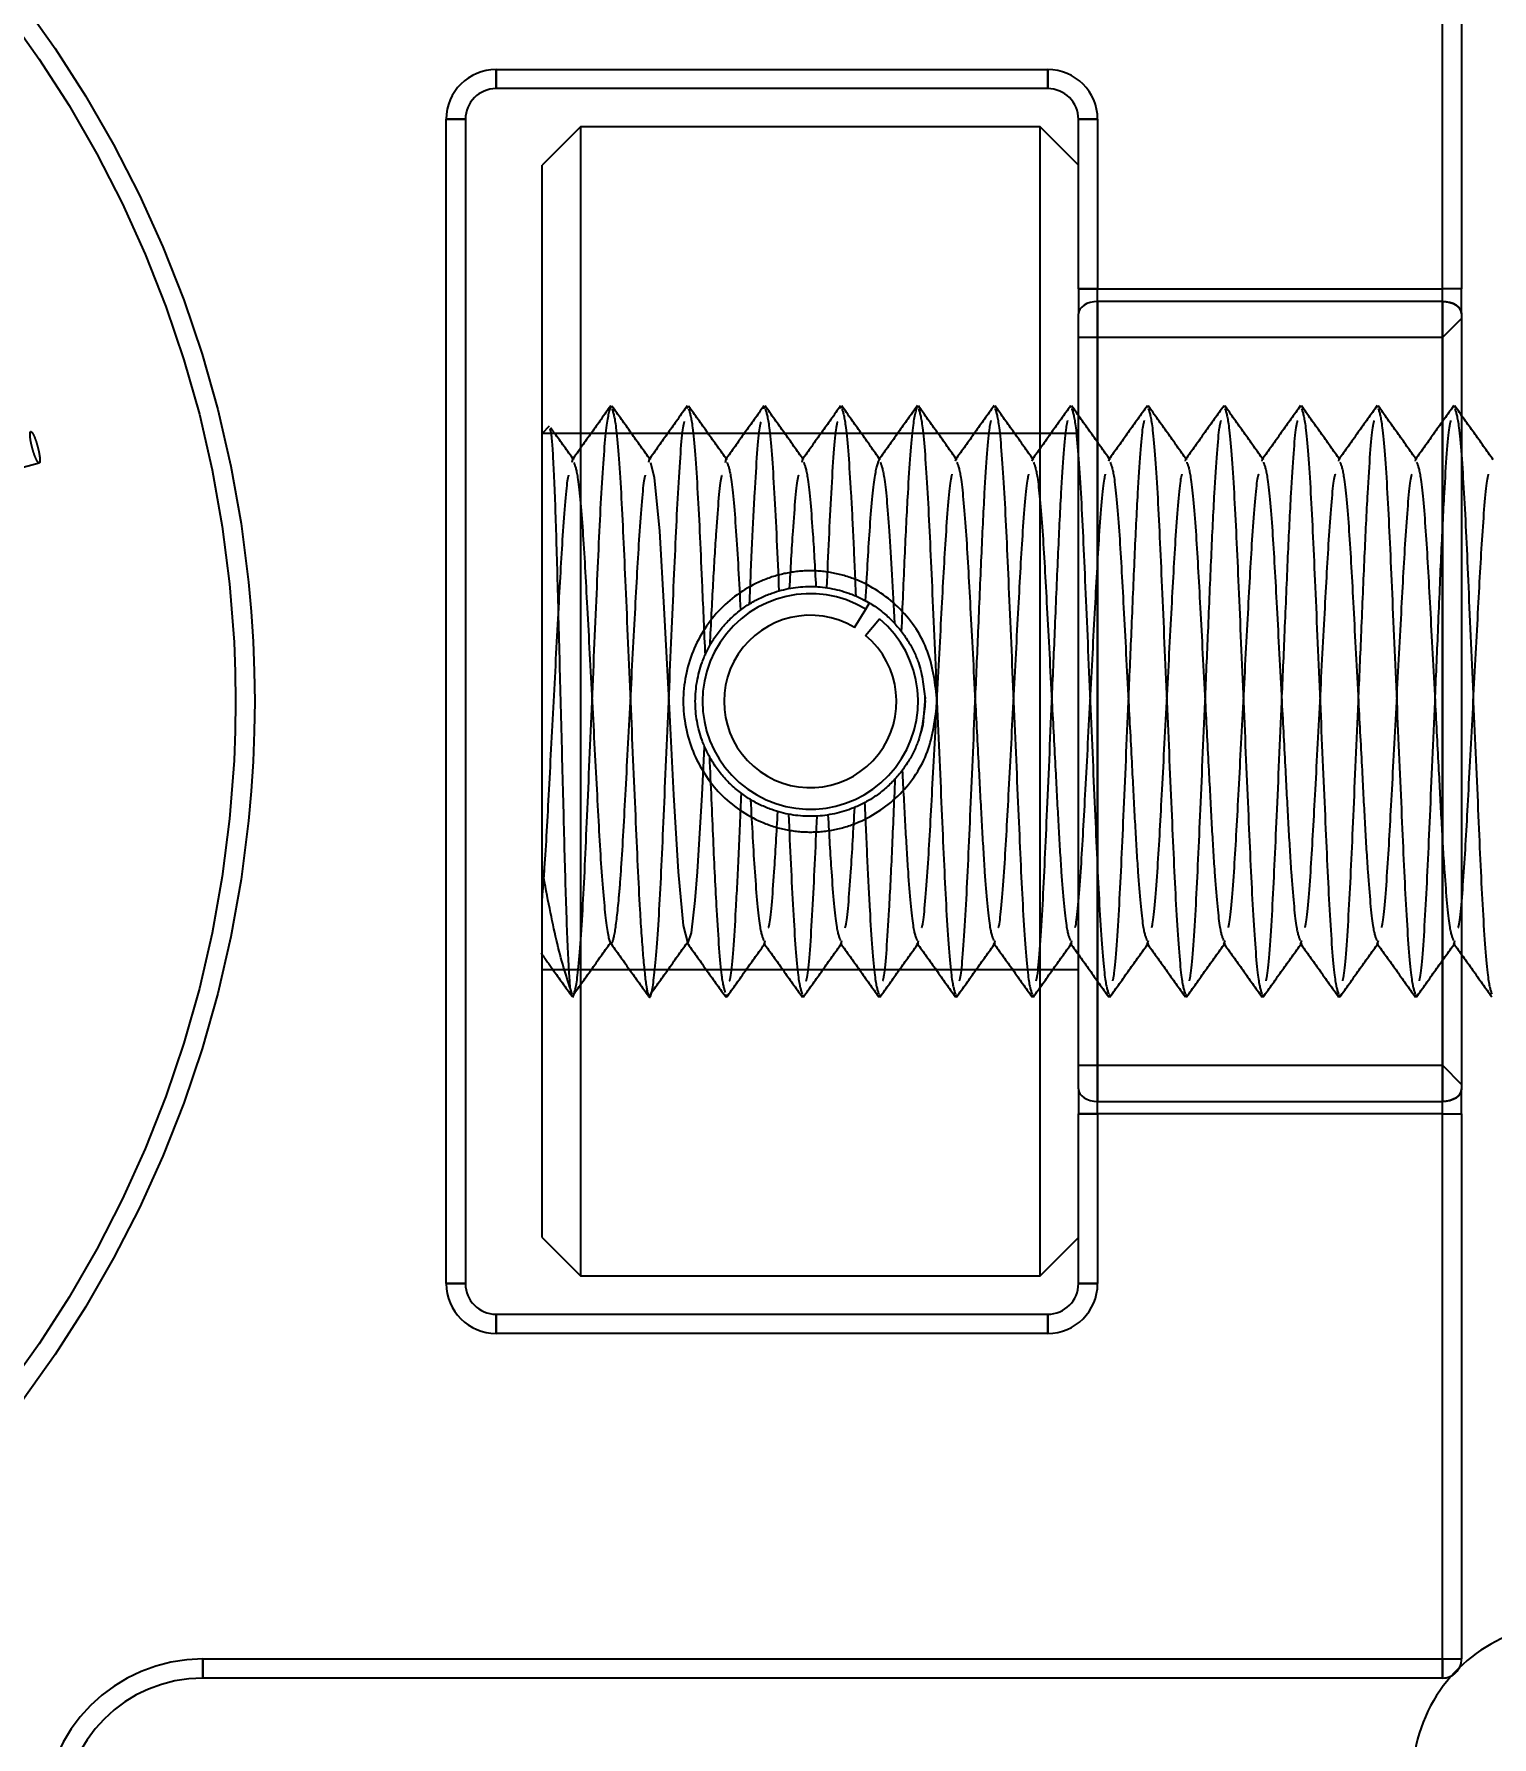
# Model space of a CAD drawing. Header units: metres. Extents: x 0 to 21025, y 0 to 14850.
# Drawn here: x 2108.31 to 2146.36, y 6305.83 to 6350.29 of the extents above; entities that cross this region are included whole.
import ezdxf

# ---------------------------------------------------------------- set-up
doc = ezdxf.new("R2010")
doc.units = ezdxf.units.M
doc.header["$LTSCALE"] = 25
doc.linetypes.add('HIDDEN2', pattern=[4.7625, 3.175, -1.5875])
for name, color, linetype in [('18_COTAS', 7, 'Continuous'), ('SL4', 4, 'Continuous'), ('ST1', 7, 'HIDDEN2')]:
    doc.layers.add(name, color=color, linetype=linetype)
doc.styles.add('ROMANS', font='ROMANS.SHX')
doc.dimstyles.new('25___1-25', dxfattribs={"dimscale": 25, "dimtxt": 2.5, "dimasz": 2, "dimexe": 1.5, "dimexo": 1, "dimgap": 0.5, "dimtad": 1, "dimzin": 12, "dimtxsty": 'ROMANS', "dimcen": 0, "dimclrd": 256, "dimclre": 256, "dimclrt": 3, "dimazin": 3, "dimtfac": 1, "dimtmove": 0, "dimatfit": 0, "dimfxl": 1, "dimlwd": -1, "dimlwe": -1, "dimarcsym": 0})

# ---------------------------------------------------------------- blocks, each defined once
blk = doc.blocks.new('*D13')
at = {"layer": '18_COTAS', "transparency": 16777216}
for p, q in [((2083.564, 6357.865), (2083.564, 7037.945)), ((6382.514, 6357.865), (6382.514, 7037.945)), ((2133.564, 7000.445), (6332.514, 7000.445))]:
    blk.add_line(p, q, dxfattribs=at)
for points in [[(2133.564, 7008.778), (2133.564, 6992.112), (2083.564, 7000.445)], [(6332.514, 7008.778), (6332.514, 6992.112), (6382.514, 7000.445)]]:
    blk.add_solid(points, dxfattribs=at)
at = {"layer": 'Defpoints', "color": 0, "transparency": 16777216}
for p in [(6382.514, 7000.445), (2083.564, 6332.865), (6382.514, 6332.865)]:
    blk.add_point(p, dxfattribs=at)
at = {"layer": '18_COTAS', "color": 3, "transparency": 16777216, "insert": (4233.039, 7050.147), "char_height": 62.5, "attachment_point": 5, "style": 'ROMANS'}
blk.add_mtext('4298,95', dxfattribs=at)

msp = doc.modelspace()

# ---------------------------------------------------------------- linework, layer by layer
at = {"layer": 'SL4'}
msp.add_arc((2148.288, 6304.764), 4, 86.6009, 226.4608, dxfattribs=at)
at = {"layer": 'ST1'}
for p, q in [((2145.064, 6343.636), (2145.064, 6357.865)), ((2145.564, 6357.865), (2145.564, 6343.636)), ((2120.364, 6349.365), (2120.364, 6348.865)), ((2120.364, 6349.365), (2134.764, 6349.365)), ((2120.364, 6348.865), (2120.364, 6349.365)), ((2134.764, 6349.365), (2134.764, 6348.865)), ((2134.764, 6348.865), (2134.764, 6349.365)), ((2134.764, 6348.865), (2120.364, 6348.865)), ((2119.064, 6348.065), (2119.564, 6348.065)), ((2119.064, 6317.665), (2119.064, 6348.065)), ((2119.564, 6348.065), (2119.064, 6348.065)), ((2119.564, 6348.065), (2119.564, 6317.665)), ((2136.064, 6348.065), (2135.564, 6348.065)), ((2135.564, 6343.636), (2135.564, 6348.065)), ((2135.564, 6348.065), (2136.064, 6348.065)), ((2136.064, 6348.065), (2136.064, 6343.636)), ((2122.564, 6347.865), (2121.564, 6346.865)), ((2122.564, 6347.865), (2122.564, 6317.865)), ((2134.564, 6347.865), (2122.564, 6347.865)), ((2134.564, 6317.865), (2134.564, 6347.865)), ((2135.564, 6346.865), (2134.564, 6347.865)), ((2121.564, 6318.865), (2121.564, 6346.865)), ((2136.064, 6343.636), (2135.564, 6343.636)), ((2135.564, 6343.636), (2135.564, 6342.983)), ((2135.564, 6343.636), (2136.064, 6343.636)), ((2136.064, 6343.309), (2136.064, 6343.636)), ((2136.064, 6343.636), (2145.064, 6343.636)), ((2136.064, 6343.309), (2136.064, 6343.636)), ((2145.064, 6343.309), (2145.064, 6343.636)), ((2145.564, 6343.636), (2145.064, 6343.636)), ((2145.564, 6343.636), (2145.064, 6343.636)), ((2145.064, 6343.309), (2145.064, 6343.636)), ((2145.564, 6342.983), (2145.564, 6343.636)), ((2136.064, 6343.309), (2136.064, 6322.421)), ((2145.064, 6343.309), (2136.064, 6343.309)), ((2136.064, 6322.421), (2136.064, 6343.309)), ((2145.064, 6322.421), (2145.064, 6343.309)), ((2145.064, 6343.309), (2145.064, 6342.365)), ((2135.564, 6322.748), (2135.564, 6342.983)), ((2145.564, 6342.865), (2145.064, 6342.365)), ((2145.564, 6342.983), (2145.564, 6322.748)), ((2145.064, 6342.365), (2135.564, 6342.365)), ((2145.064, 6342.365), (2145.064, 6332.865)), ((2125.354, 6340.516), (2125.37, 6340.593)), ((2127.352, 6340.508), (2127.37, 6340.593)), ((2129.353, 6340.513), (2129.37, 6340.593)), ((2133.359, 6340.541), (2133.37, 6340.593)), ((2135.359, 6340.541), (2135.37, 6340.593)), ((2137.359, 6340.541), (2137.37, 6340.593)), ((2139.359, 6340.541), (2139.37, 6340.593)), ((2141.359, 6340.541), (2141.37, 6340.593)), ((2143.359, 6340.541), (2143.37, 6340.593)), ((2145.359, 6340.541), (2145.37, 6340.593)), ((2121.752, 6340.053), (2121.564, 6339.865)), ((2135.564, 6339.865), (2121.564, 6339.865)), ((2122.351, 6339.112), (2122.37, 6339.187)), ((2124.351, 6339.112), (2124.37, 6339.187)), ((2126.349, 6339.106), (2126.37, 6339.187)), ((2128.351, 6339.111), (2128.37, 6339.187)), ((2132.357, 6339.137), (2132.37, 6339.187)), ((2134.357, 6339.137), (2134.37, 6339.187)), ((2136.357, 6339.137), (2136.37, 6339.187)), ((2138.357, 6339.137), (2138.37, 6339.187)), ((2140.357, 6339.137), (2140.37, 6339.187)), ((2142.357, 6339.137), (2142.37, 6339.187)), ((2144.357, 6339.137), (2144.37, 6339.187)), ((2105.897, 6338.409), (2108.439, 6339.091)), ((2129.75, 6335.621), (2130.108, 6335.438)), ((2129.722, 6334.795), (2130.011, 6335.277)), ((2130.011, 6335.277), (2130.108, 6335.438)), ((2130.491, 6335.165), (2130.547, 6335.116)), ((2130.009, 6334.59), (2130.371, 6335.021)), ((2145.064, 6332.865), (2145.064, 6323.365)), ((2127.37, 6326.544), (2127.391, 6326.624)), ((2129.37, 6326.544), (2129.39, 6326.619)), ((2131.37, 6326.544), (2131.391, 6326.623)), ((2133.37, 6326.544), (2133.391, 6326.623)), ((2135.37, 6326.544), (2135.391, 6326.623)), ((2137.37, 6326.544), (2137.391, 6326.623)), ((2139.37, 6326.544), (2139.391, 6326.623)), ((2141.37, 6326.544), (2141.391, 6326.623)), ((2143.37, 6326.544), (2143.391, 6326.623)), ((2145.37, 6326.544), (2145.391, 6326.623)), ((2121.564, 6325.865), (2135.564, 6325.865)), ((2122.291, 6325.391), (2122.344, 6325.221)), ((2126.37, 6325.138), (2126.388, 6325.223)), ((2128.37, 6325.138), (2128.387, 6325.217)), ((2130.37, 6325.138), (2130.389, 6325.226)), ((2132.37, 6325.138), (2132.389, 6325.226)), ((2134.37, 6325.138), (2134.389, 6325.226)), ((2136.37, 6325.138), (2136.389, 6325.226)), ((2138.37, 6325.138), (2138.389, 6325.226)), ((2140.37, 6325.138), (2140.389, 6325.226)), ((2142.37, 6325.138), (2142.389, 6325.226)), ((2144.37, 6325.138), (2144.389, 6325.226)), ((2135.564, 6323.365), (2145.064, 6323.365)), ((2145.064, 6323.365), (2145.564, 6322.865)), ((2145.064, 6323.365), (2145.064, 6322.421)), ((2135.564, 6322.748), (2135.564, 6322.095)), ((2145.564, 6322.095), (2145.564, 6322.748)), ((2136.064, 6322.421), (2145.064, 6322.421)), ((2136.064, 6322.095), (2136.064, 6322.421)), ((2136.064, 6322.095), (2136.064, 6322.421)), ((2145.064, 6322.095), (2145.064, 6322.421)), ((2145.064, 6322.095), (2145.064, 6322.421)), ((2135.564, 6322.095), (2136.064, 6322.095)), ((2135.564, 6317.665), (2135.564, 6322.095)), ((2136.064, 6322.095), (2135.564, 6322.095)), ((2145.064, 6322.095), (2136.064, 6322.095)), ((2136.064, 6322.095), (2136.064, 6317.665)), ((2145.064, 6322.095), (2145.564, 6322.095)), ((2145.064, 6307.865), (2145.064, 6322.095)), ((2145.064, 6322.095), (2145.564, 6322.095)), ((2145.564, 6322.095), (2145.564, 6307.865)), ((2121.564, 6318.865), (2122.564, 6317.865)), ((2134.564, 6317.865), (2135.564, 6318.865)), ((2122.564, 6317.865), (2134.564, 6317.865)), ((2119.564, 6317.665), (2119.064, 6317.665)), ((2119.064, 6317.665), (2119.564, 6317.665)), ((2135.564, 6317.665), (2136.064, 6317.665)), ((2136.064, 6317.665), (2135.564, 6317.665)), ((2120.364, 6316.865), (2120.364, 6316.365)), ((2120.364, 6316.865), (2134.764, 6316.865)), ((2120.364, 6316.365), (2120.364, 6316.865)), ((2134.764, 6316.865), (2134.764, 6316.365)), ((2134.764, 6316.365), (2134.764, 6316.865)), ((2134.764, 6316.365), (2120.364, 6316.365)), ((2112.714, 6307.865), (2145.064, 6307.865)), ((2112.714, 6307.865), (2112.714, 6307.365)), ((2112.714, 6307.365), (2112.714, 6307.865)), ((2145.064, 6307.865), (2145.564, 6307.865)), ((2145.064, 6307.865), (2145.064, 6307.365)), ((2145.064, 6307.365), (2145.064, 6307.865)), ((2145.064, 6307.865), (2145.564, 6307.865)), ((2145.064, 6307.365), (2112.714, 6307.365))]:
    msp.add_line(p, q, dxfattribs=at)
at = {"layer": 'ST1', "flags": 128}
for points in [[(2136.064, 6343.309), (2135.967, 6343.303), (2135.873, 6343.284), (2135.786, 6343.254), (2135.711, 6343.214), (2135.648, 6343.164), (2135.602, 6343.108), (2135.574, 6343.047), (2135.564, 6342.983)], [(2136.064, 6343.309), (2135.967, 6343.303), (2135.873, 6343.284), (2135.786, 6343.254), (2135.711, 6343.214), (2135.648, 6343.164), (2135.602, 6343.108), (2135.574, 6343.047), (2135.564, 6342.983)], [(2145.064, 6343.309), (2145.162, 6343.303), (2145.255, 6343.284), (2145.342, 6343.254), (2145.418, 6343.214), (2145.48, 6343.164), (2145.526, 6343.108), (2145.555, 6343.047), (2145.564, 6342.983)], [(2145.564, 6342.983), (2145.555, 6343.047), (2145.526, 6343.108), (2145.48, 6343.164), (2145.418, 6343.214), (2145.342, 6343.254), (2145.255, 6343.284), (2145.162, 6343.303), (2145.064, 6343.309)], [(2124.392, 6339.101), (2124.492, 6338.712), (2124.625, 6337.315), (2124.741, 6335.307), (2124.87, 6332.865), (2124.999, 6330.423), (2125.116, 6328.416), (2125.248, 6327.018), (2125.37, 6326.544), (2125.462, 6326.822), (2125.564, 6327.668), (2125.625, 6328.416), (2125.741, 6330.423), (2125.808, 6331.681), (2125.808, 6331.681)], [(2131.562, 6332.981), (2131.5, 6332.246), (2131.458, 6332.075)], [(2135.564, 6322.748), (2135.574, 6322.684), (2135.602, 6322.623), (2135.648, 6322.566), (2135.711, 6322.517), (2135.786, 6322.476), (2135.873, 6322.446), (2135.967, 6322.428), (2136.064, 6322.421)], [(2135.564, 6322.748), (2135.574, 6322.684), (2135.602, 6322.623), (2135.648, 6322.566), (2135.711, 6322.517), (2135.786, 6322.476), (2135.873, 6322.446), (2135.967, 6322.428), (2136.064, 6322.421)], [(2145.564, 6322.748), (2145.555, 6322.684), (2145.526, 6322.623), (2145.48, 6322.566), (2145.418, 6322.517), (2145.342, 6322.476), (2145.255, 6322.446), (2145.162, 6322.428), (2145.064, 6322.421)], [(2145.064, 6322.421), (2145.162, 6322.428), (2145.255, 6322.446), (2145.342, 6322.476), (2145.418, 6322.517), (2145.48, 6322.566), (2145.526, 6322.623), (2145.555, 6322.684), (2145.564, 6322.748)]]:
    msp.add_lwpolyline(points, dxfattribs=at)
at = {"layer": 'ST1'}
for radius in [30.5, 30.5, 30]:
    msp.add_circle((2083.564, 6332.865), radius, dxfattribs=at)
for centre, radius, start, end in [((2120.364, 6348.065), 1.3, 90, 180), ((2120.364, 6348.065), 1.3, 90, 180), ((2134.764, 6348.065), 1.3, 0, 90), ((2134.764, 6348.065), 1.3, 0, 90), ((2120.364, 6348.065), 0.8, 90, 180), ((2134.764, 6348.065), 0.8, 0, 90), ((2128.564, 6332.865), 2.813, 59.0347, 50.0347), ((2128.564, 6332.865), 2.25, 59.0347, 50.0347), ((2120.364, 6317.665), 1.3, 180, 270), ((2120.364, 6317.665), 1.3, 180, 270), ((2120.364, 6317.665), 0.8, 180, 270), ((2134.764, 6317.665), 0.8, 270, 0), ((2134.764, 6317.665), 1.3, 270, 0), ((2134.764, 6317.665), 1.3, 270, 0), ((2112.714, 6303.715), 4.15, 90, 180), ((2112.714, 6303.715), 4.15, 90, 180), ((2145.064, 6307.865), 0.5, 270, 0), ((2112.714, 6303.715), 3.65, 90, 180)]:
    msp.add_arc(centre, radius, start, end, dxfattribs=at)
for points, knots in [([(2123.355, 6340.583), (2123.188, 6340.348), (2122.854, 6339.878), (2122.519, 6339.409), (2122.352, 6339.174)], [0, 0, 0, 0, 0.5000673, 1, 1, 1, 1]), ([(2122.37, 6325.138), (2122.41, 6325.253), (2122.491, 6325.485), (2122.627, 6327.271), (2122.74, 6329.829), (2122.87, 6332.865), (2123.001, 6335.902), (2123.113, 6338.46), (2123.25, 6340.246), (2123.33, 6340.478), (2123.37, 6340.593)], [0, 0, 0, 0, 0.124094, 0.251439, 0.373757, 0.5, 0.626243, 0.748561, 0.875906, 1, 1, 1, 1]), ([(2124.392, 6339.17), (2124.224, 6339.405), (2123.89, 6339.874), (2123.555, 6340.344), (2123.388, 6340.578)], [0, 0, 0, 0, 0.4999455, 1, 1, 1, 1]), ([(2123.39, 6340.501), (2123.423, 6340.399), (2123.498, 6340.173), (2123.627, 6338.454), (2123.74, 6335.904), (2123.87, 6332.864), (2124.001, 6329.833), (2124.101, 6327.544), (2124.204, 6326.093), (2124.292, 6325.312), (2124.383, 6325.008), (2124.491, 6325.539), (2124.627, 6327.256), (2124.74, 6329.833), (2124.87, 6332.861), (2125.001, 6335.913), (2125.113, 6338.42), (2125.218, 6339.924), (2125.271, 6340.13), (2125.282, 6340.173)], [0, 0, 0, 0, 0.055189, 0.122515, 0.187183, 0.253927, 0.32067, 0.385338, 0.430374, 0.475409, 0.518752, 0.584359, 0.651686, 0.716354, 0.783097, 0.84984, 0.914508, 0.981835, 1, 1, 1, 1]), ([(2125.355, 6340.583), (2125.188, 6340.348), (2124.854, 6339.878), (2124.519, 6339.409), (2124.352, 6339.174)], [0, 0, 0, 0, 0.500067, 1, 1, 1, 1]), ([(2126.392, 6339.17), (2126.224, 6339.405), (2125.89, 6339.874), (2125.555, 6340.344), (2125.388, 6340.578)], [0, 0, 0, 0, 0.499945, 1, 1, 1, 1]), ([(2125.39, 6340.501), (2125.423, 6340.399), (2125.498, 6340.173), (2125.627, 6338.453), (2125.725, 6336.243), (2125.792, 6334.677), (2125.818, 6334.073)], [0, 0, 0, 0, 0.242398, 0.538103, 0.822134, 1, 1, 1, 1]), ([(2127.354, 6340.581), (2127.187, 6340.346), (2126.852, 6339.876), (2126.517, 6339.407), (2126.35, 6339.172)], [0, 0, 0, 0, 0.500062, 1, 1, 1, 1]), ([(2128.39, 6339.173), (2128.222, 6339.408), (2127.888, 6339.877), (2127.553, 6340.347), (2127.386, 6340.581)], [0, 0, 0, 0, 0.499939, 1, 1, 1, 1]), ([(2127.387, 6340.511), (2127.422, 6340.406), (2127.497, 6340.177), (2127.628, 6338.457), (2127.706, 6336.652), (2127.746, 6335.752)], [0, 0, 0, 0, 0.295689, 0.648778, 1, 1, 1, 1]), ([(2129.355, 6340.582), (2129.188, 6340.347), (2128.853, 6339.878), (2128.519, 6339.408), (2128.351, 6339.174)], [0, 0, 0, 0, 0.500055, 1, 1, 1, 1]), ([(2130.389, 6339.174), (2130.222, 6339.408), (2129.887, 6339.878), (2129.553, 6340.347), (2129.386, 6340.582)], [0, 0, 0, 0, 0.4999437, 1, 1, 1, 1]), ([(2129.387, 6340.513), (2129.421, 6340.411), (2129.497, 6340.186), (2129.606, 6338.711), (2129.69, 6337.086), (2129.731, 6336.106), (2129.751, 6335.62)], [0, 0, 0, 0, 0.291458, 0.637889, 0.820537, 1, 1, 1, 1]), ([(2131.36, 6340.588), (2131.193, 6340.354), (2130.859, 6339.884), (2130.525, 6339.415), (2130.357, 6339.181)], [0, 0, 0, 0, 0.5000352, 1, 1, 1, 1]), ([(2130.949, 6334.686), (2130.977, 6335.355), (2131.034, 6336.689), (2131.127, 6338.624), (2131.25, 6340.248), (2131.33, 6340.479), (2131.37, 6340.593)], [0, 0, 0, 0, 0.204631, 0.408185, 0.707919, 1, 1, 1, 1]), ([(2132.39, 6339.173), (2132.222, 6339.408), (2131.888, 6339.877), (2131.553, 6340.347), (2131.386, 6340.581)], [0, 0, 0, 0, 0.499937, 1, 1, 1, 1]), ([(2131.387, 6340.511), (2131.422, 6340.408), (2131.497, 6340.181), (2131.627, 6338.455), (2131.74, 6335.903), (2131.87, 6332.865), (2132.001, 6329.827), (2132.113, 6327.276), (2132.243, 6325.551), (2132.318, 6325.325), (2132.352, 6325.222)], [0, 0, 0, 0, 0.110571, 0.242596, 0.369408, 0.50029, 0.631172, 0.757984, 0.890008, 1, 1, 1, 1]), ([(2133.36, 6340.588), (2133.193, 6340.354), (2132.859, 6339.884), (2132.525, 6339.415), (2132.357, 6339.181)], [0, 0, 0, 0, 0.500035, 1, 1, 1, 1]), ([(2134.39, 6339.173), (2134.222, 6339.408), (2133.888, 6339.877), (2133.553, 6340.347), (2133.386, 6340.581)], [0, 0, 0, 0, 0.499937, 1, 1, 1, 1]), ([(2133.387, 6340.511), (2133.422, 6340.408), (2133.497, 6340.181), (2133.627, 6338.455), (2133.74, 6335.903), (2133.87, 6332.865), (2134.001, 6329.827), (2134.113, 6327.276), (2134.243, 6325.551), (2134.318, 6325.325), (2134.352, 6325.222)], [0, 0, 0, 0, 0.110571, 0.242596, 0.369408, 0.50029, 0.631172, 0.757984, 0.890008, 1, 1, 1, 1]), ([(2135.36, 6340.588), (2135.193, 6340.354), (2134.859, 6339.884), (2134.525, 6339.415), (2134.357, 6339.181)], [0, 0, 0, 0, 0.500035, 1, 1, 1, 1]), ([(2136.39, 6339.173), (2136.222, 6339.408), (2135.888, 6339.877), (2135.553, 6340.347), (2135.386, 6340.581)], [0, 0, 0, 0, 0.499937, 1, 1, 1, 1]), ([(2135.387, 6340.511), (2135.422, 6340.408), (2135.497, 6340.181), (2135.627, 6338.455), (2135.74, 6335.903), (2135.87, 6332.865), (2136.001, 6329.827), (2136.113, 6327.276), (2136.243, 6325.551), (2136.318, 6325.325), (2136.352, 6325.222)], [0, 0, 0, 0, 0.110571, 0.242596, 0.369408, 0.50029, 0.631172, 0.757984, 0.890008, 1, 1, 1, 1]), ([(2137.36, 6340.588), (2137.193, 6340.354), (2136.859, 6339.884), (2136.525, 6339.415), (2136.357, 6339.181)], [0, 0, 0, 0, 0.500035, 1, 1, 1, 1]), ([(2138.39, 6339.173), (2138.222, 6339.408), (2137.888, 6339.877), (2137.553, 6340.347), (2137.386, 6340.581)], [0, 0, 0, 0, 0.499937, 1, 1, 1, 1]), ([(2137.387, 6340.511), (2137.422, 6340.408), (2137.497, 6340.181), (2137.627, 6338.455), (2137.74, 6335.903), (2137.87, 6332.865), (2138.001, 6329.827), (2138.113, 6327.276), (2138.243, 6325.551), (2138.318, 6325.325), (2138.352, 6325.222)], [0, 0, 0, 0, 0.110571, 0.242596, 0.369408, 0.50029, 0.631172, 0.757984, 0.890008, 1, 1, 1, 1]), ([(2139.36, 6340.588), (2139.193, 6340.354), (2138.859, 6339.884), (2138.525, 6339.415), (2138.357, 6339.181)], [0, 0, 0, 0, 0.500035, 1, 1, 1, 1]), ([(2140.39, 6339.173), (2140.222, 6339.408), (2139.888, 6339.877), (2139.553, 6340.347), (2139.386, 6340.581)], [0, 0, 0, 0, 0.499937, 1, 1, 1, 1]), ([(2139.387, 6340.511), (2139.422, 6340.408), (2139.497, 6340.181), (2139.627, 6338.455), (2139.74, 6335.903), (2139.87, 6332.865), (2140.001, 6329.827), (2140.113, 6327.276), (2140.243, 6325.551), (2140.318, 6325.325), (2140.352, 6325.222)], [0, 0, 0, 0, 0.110571, 0.242596, 0.369408, 0.50029, 0.631172, 0.757984, 0.890008, 1, 1, 1, 1]), ([(2141.36, 6340.588), (2141.193, 6340.354), (2140.859, 6339.884), (2140.525, 6339.415), (2140.357, 6339.181)], [0, 0, 0, 0, 0.5000352, 1, 1, 1, 1]), ([(2142.39, 6339.173), (2142.222, 6339.408), (2141.888, 6339.877), (2141.553, 6340.347), (2141.386, 6340.581)], [0, 0, 0, 0, 0.499937, 1, 1, 1, 1]), ([(2141.387, 6340.511), (2141.422, 6340.408), (2141.497, 6340.181), (2141.627, 6338.455), (2141.74, 6335.903), (2141.87, 6332.865), (2142.001, 6329.827), (2142.113, 6327.276), (2142.243, 6325.551), (2142.318, 6325.325), (2142.352, 6325.222)], [0, 0, 0, 0, 0.110571, 0.242596, 0.369408, 0.50029, 0.631172, 0.757984, 0.890008, 1, 1, 1, 1]), ([(2143.36, 6340.588), (2143.193, 6340.354), (2142.859, 6339.884), (2142.525, 6339.415), (2142.357, 6339.181)], [0, 0, 0, 0, 0.500035, 1, 1, 1, 1]), ([(2144.39, 6339.173), (2144.222, 6339.408), (2143.888, 6339.877), (2143.553, 6340.347), (2143.386, 6340.581)], [0, 0, 0, 0, 0.4999369, 1, 1, 1, 1]), ([(2143.387, 6340.511), (2143.422, 6340.408), (2143.497, 6340.181), (2143.627, 6338.455), (2143.74, 6335.903), (2143.87, 6332.865), (2144.001, 6329.827), (2144.113, 6327.276), (2144.243, 6325.551), (2144.318, 6325.325), (2144.352, 6325.222)], [0, 0, 0, 0, 0.110571, 0.242596, 0.369408, 0.50029, 0.631172, 0.757984, 0.890008, 1, 1, 1, 1]), ([(2145.36, 6340.588), (2145.193, 6340.354), (2144.859, 6339.884), (2144.525, 6339.415), (2144.357, 6339.181)], [0, 0, 0, 0, 0.500035, 1, 1, 1, 1]), ([(2146.39, 6339.173), (2146.222, 6339.408), (2145.888, 6339.877), (2145.553, 6340.347), (2145.386, 6340.581)], [0, 0, 0, 0, 0.499937, 1, 1, 1, 1]), ([(2145.387, 6340.511), (2145.422, 6340.408), (2145.497, 6340.181), (2145.627, 6338.455), (2145.74, 6335.903), (2145.87, 6332.865), (2146.001, 6329.827), (2146.113, 6327.276), (2146.243, 6325.551), (2146.318, 6325.325), (2146.352, 6325.222)], [0, 0, 0, 0, 0.1105714, 0.242596, 0.3694081, 0.5002899, 0.6311716, 0.7579837, 0.8900083, 1, 1, 1, 1]), ([(2121.765, 6339.987), (2121.781, 6339.938), (2121.817, 6339.825), (2121.879, 6338.71), (2121.941, 6336.924), (2121.998, 6334.634), (2122.065, 6332.114), (2122.128, 6329.628), (2122.185, 6327.483), (2122.243, 6326.049), (2122.278, 6325.576), (2122.291, 6325.391)], [0, 0, 0, 0, 0.090478, 0.207223, 0.323986, 0.440682, 0.560107, 0.67999, 0.799823, 0.921933, 1, 1, 1, 1]), ([(2122.392, 6339.17), (2122.224, 6339.405), (2122.025, 6339.684), (2121.826, 6339.963), (2121.794, 6340.008)], [0, 0, 0, 0, 0.840196, 1, 1, 1, 1]), ([(2126.98, 6335.413), (2127.002, 6335.94), (2127.047, 6337.002), (2127.132, 6338.67), (2127.218, 6339.92), (2127.27, 6340.124), (2127.28, 6340.166)], [0, 0, 0, 0, 0.2337363, 0.4705057, 0.8918339, 1, 1, 1, 1]), ([(2128.998, 6335.834), (2129.036, 6336.693), (2129.114, 6338.442), (2129.218, 6339.92), (2129.27, 6340.127), (2129.281, 6340.17)], [0, 0, 0, 0, 0.43311, 0.881305, 1, 1, 1, 1]), ([(2132.461, 6325.569), (2132.471, 6325.61), (2132.523, 6325.815), (2132.627, 6327.313), (2132.74, 6329.815), (2132.853, 6332.466), (2132.954, 6334.788), (2133.033, 6336.69), (2133.126, 6338.601), (2133.22, 6339.943), (2133.274, 6340.149), (2133.287, 6340.198)], [0, 0, 0, 0, 0.0386582, 0.1931578, 0.3415577, 0.4947199, 0.5869387, 0.6924168, 0.7973402, 0.9518398, 1, 1, 1, 1]), ([(2134.461, 6325.569), (2134.471, 6325.61), (2134.523, 6325.815), (2134.627, 6327.313), (2134.74, 6329.815), (2134.853, 6332.466), (2134.954, 6334.788), (2135.033, 6336.69), (2135.126, 6338.601), (2135.22, 6339.943), (2135.274, 6340.149), (2135.287, 6340.198)], [0, 0, 0, 0, 0.038658, 0.193158, 0.341558, 0.49472, 0.586939, 0.692417, 0.79734, 0.95184, 1, 1, 1, 1]), ([(2136.461, 6325.569), (2136.471, 6325.61), (2136.523, 6325.815), (2136.627, 6327.313), (2136.74, 6329.815), (2136.853, 6332.466), (2136.954, 6334.788), (2137.033, 6336.69), (2137.126, 6338.601), (2137.22, 6339.943), (2137.274, 6340.149), (2137.287, 6340.198)], [0, 0, 0, 0, 0.0386582, 0.1931578, 0.3415577, 0.4947199, 0.5869387, 0.6924168, 0.7973402, 0.9518398, 1, 1, 1, 1]), ([(2138.461, 6325.569), (2138.471, 6325.61), (2138.523, 6325.815), (2138.627, 6327.313), (2138.74, 6329.815), (2138.853, 6332.466), (2138.954, 6334.788), (2139.033, 6336.69), (2139.126, 6338.601), (2139.22, 6339.943), (2139.274, 6340.149), (2139.287, 6340.198)], [0, 0, 0, 0, 0.038658, 0.193158, 0.341558, 0.49472, 0.586939, 0.692417, 0.79734, 0.95184, 1, 1, 1, 1]), ([(2140.461, 6325.569), (2140.471, 6325.61), (2140.523, 6325.815), (2140.627, 6327.313), (2140.74, 6329.815), (2140.853, 6332.466), (2140.954, 6334.788), (2141.033, 6336.69), (2141.126, 6338.601), (2141.22, 6339.943), (2141.274, 6340.149), (2141.287, 6340.198)], [0, 0, 0, 0, 0.038658, 0.193158, 0.341558, 0.49472, 0.586939, 0.692417, 0.79734, 0.95184, 1, 1, 1, 1]), ([(2142.461, 6325.569), (2142.471, 6325.61), (2142.523, 6325.815), (2142.627, 6327.313), (2142.74, 6329.815), (2142.853, 6332.466), (2142.954, 6334.788), (2143.033, 6336.69), (2143.126, 6338.601), (2143.22, 6339.943), (2143.274, 6340.149), (2143.287, 6340.198)], [0, 0, 0, 0, 0.0386582, 0.1931578, 0.3415577, 0.4947199, 0.5869387, 0.6924168, 0.7973402, 0.9518398, 1, 1, 1, 1]), ([(2144.461, 6325.569), (2144.471, 6325.61), (2144.523, 6325.815), (2144.627, 6327.313), (2144.74, 6329.815), (2144.853, 6332.466), (2144.954, 6334.788), (2145.033, 6336.69), (2145.126, 6338.601), (2145.22, 6339.943), (2145.274, 6340.149), (2145.287, 6340.198)], [0, 0, 0, 0, 0.0386582, 0.1931578, 0.3415577, 0.4947199, 0.5869387, 0.6924168, 0.7973402, 0.9518398, 1, 1, 1, 1]), ([(2108.2, 6339.803), (2108.204, 6339.768), (2108.211, 6339.699), (2108.238, 6339.564), (2108.275, 6339.425), (2108.317, 6339.294), (2108.361, 6339.187), (2108.401, 6339.113), (2108.434, 6339.083), (2108.455, 6339.1), (2108.461, 6339.163), (2108.452, 6339.265), (2108.429, 6339.394), (2108.395, 6339.534), (2108.354, 6339.669), (2108.31, 6339.785), (2108.268, 6339.87), (2108.233, 6339.915), (2108.208, 6339.913), (2108.198, 6339.87), (2108.2, 6339.822), (2108.2, 6339.803)], [0, 0, 0, 0, 0.053327, 0.106675, 0.159562, 0.212158, 0.264937, 0.31829, 0.372366, 0.427006, 0.481794, 0.536241, 0.590011, 0.643076, 0.69572, 0.748399, 0.801543, 0.85539, 0.909882, 0.964677, 1, 1, 1, 1]), ([(2122.392, 6339.101), (2122.425, 6339.019), (2122.499, 6338.835), (2122.627, 6337.437), (2122.74, 6335.351), (2122.87, 6332.864), (2123.001, 6330.385), (2123.114, 6328.277), (2123.249, 6326.872), (2123.361, 6326.421), (2123.461, 6326.735), (2123.551, 6327.472), (2123.647, 6328.658), (2123.74, 6330.386), (2123.87, 6332.861), (2124.001, 6335.362), (2124.113, 6337.397), (2124.212, 6338.59), (2124.258, 6338.755), (2124.264, 6338.773)], [0, 0, 0, 0, 0.054355, 0.122451, 0.187854, 0.255359, 0.322864, 0.388267, 0.456363, 0.522717, 0.573502, 0.626043, 0.657603, 0.723006, 0.790511, 0.858016, 0.923419, 0.991515, 1, 1, 1, 1]), ([(2126.392, 6339.101), (2126.425, 6339.018), (2126.499, 6338.831), (2126.627, 6337.443), (2126.706, 6335.978), (2126.744, 6335.25)], [0, 0, 0, 0, 0.286847, 0.646204, 1, 1, 1, 1]), ([(2128.39, 6339.109), (2128.424, 6339.025), (2128.498, 6338.838), (2128.616, 6337.572), (2128.684, 6336.366), (2128.712, 6335.862)], [0, 0, 0, 0, 0.3214366, 0.7160777, 1, 1, 1, 1]), ([(2130.009, 6335.495), (2130.044, 6336.134), (2130.118, 6337.498), (2130.249, 6338.899), (2130.33, 6339.092), (2130.37, 6339.187)], [0, 0, 0, 0, 0.308421, 0.65869, 1, 1, 1, 1]), ([(2130.39, 6339.111), (2130.423, 6339.027), (2130.498, 6338.839), (2130.633, 6337.374), (2130.718, 6335.761), (2130.763, 6334.907)], [0, 0, 0, 0, 0.2780833, 0.6174328, 1, 1, 1, 1]), ([(2132.39, 6339.109), (2132.424, 6339.026), (2132.498, 6338.841), (2132.627, 6337.437), (2132.74, 6335.352), (2132.858, 6333.088), (2132.962, 6331.132), (2133.04, 6329.61), (2133.13, 6328.126), (2133.242, 6326.89), (2133.316, 6326.706), (2133.35, 6326.624)], [0, 0, 0, 0, 0.10803, 0.240749, 0.368218, 0.499785, 0.595794, 0.677584, 0.759725, 0.892443, 1, 1, 1, 1]), ([(2134.39, 6339.109), (2134.424, 6339.026), (2134.498, 6338.841), (2134.627, 6337.437), (2134.74, 6335.352), (2134.858, 6333.088), (2134.962, 6331.132), (2135.04, 6329.61), (2135.13, 6328.126), (2135.242, 6326.89), (2135.316, 6326.706), (2135.35, 6326.624)], [0, 0, 0, 0, 0.10803, 0.240749, 0.368218, 0.499785, 0.595794, 0.677584, 0.759725, 0.892443, 1, 1, 1, 1]), ([(2136.39, 6339.109), (2136.424, 6339.026), (2136.498, 6338.841), (2136.627, 6337.437), (2136.74, 6335.352), (2136.858, 6333.088), (2136.962, 6331.132), (2137.04, 6329.61), (2137.13, 6328.126), (2137.242, 6326.89), (2137.316, 6326.706), (2137.35, 6326.624)], [0, 0, 0, 0, 0.10803, 0.240749, 0.368218, 0.499785, 0.595794, 0.677584, 0.759725, 0.892443, 1, 1, 1, 1]), ([(2138.39, 6339.109), (2138.424, 6339.026), (2138.498, 6338.841), (2138.627, 6337.437), (2138.74, 6335.352), (2138.858, 6333.088), (2138.962, 6331.132), (2139.04, 6329.61), (2139.13, 6328.126), (2139.242, 6326.89), (2139.316, 6326.706), (2139.35, 6326.624)], [0, 0, 0, 0, 0.10803, 0.240749, 0.368218, 0.499785, 0.595794, 0.677584, 0.759725, 0.892443, 1, 1, 1, 1]), ([(2140.39, 6339.109), (2140.424, 6339.026), (2140.498, 6338.841), (2140.627, 6337.437), (2140.74, 6335.352), (2140.858, 6333.088), (2140.962, 6331.132), (2141.04, 6329.61), (2141.13, 6328.126), (2141.242, 6326.89), (2141.316, 6326.706), (2141.35, 6326.624)], [0, 0, 0, 0, 0.10803, 0.240749, 0.368218, 0.499785, 0.595794, 0.677584, 0.759725, 0.892443, 1, 1, 1, 1]), ([(2142.39, 6339.109), (2142.424, 6339.026), (2142.498, 6338.841), (2142.627, 6337.437), (2142.74, 6335.352), (2142.858, 6333.088), (2142.962, 6331.132), (2143.04, 6329.61), (2143.13, 6328.126), (2143.242, 6326.89), (2143.316, 6326.706), (2143.35, 6326.624)], [0, 0, 0, 0, 0.10803, 0.240749, 0.368218, 0.499785, 0.595794, 0.677584, 0.759725, 0.892443, 1, 1, 1, 1]), ([(2144.39, 6339.109), (2144.424, 6339.026), (2144.498, 6338.841), (2144.627, 6337.437), (2144.74, 6335.352), (2144.858, 6333.088), (2144.962, 6331.132), (2145.04, 6329.61), (2145.13, 6328.126), (2145.242, 6326.89), (2145.316, 6326.706), (2145.35, 6326.624)], [0, 0, 0, 0, 0.10803, 0.240749, 0.368218, 0.499785, 0.595794, 0.677584, 0.759725, 0.892443, 1, 1, 1, 1]), ([(2121.564, 6327.668), (2121.585, 6327.907), (2121.647, 6328.64), (2121.74, 6330.392), (2121.87, 6332.859), (2122.001, 6335.362), (2122.113, 6337.397), (2122.212, 6338.59), (2122.258, 6338.755), (2122.264, 6338.773)], [0, 0, 0, 0, 0.0843948, 0.2592885, 0.4398047, 0.6203208, 0.7952145, 0.9773098, 1, 1, 1, 1]), ([(2125.948, 6334.333), (2125.976, 6334.887), (2126.033, 6335.991), (2126.126, 6337.542), (2126.211, 6338.586), (2126.257, 6338.751), (2126.262, 6338.767)], [0, 0, 0, 0, 0.2767746, 0.5519229, 0.9546397, 1, 1, 1, 1]), ([(2128.026, 6335.817), (2128.055, 6336.329), (2128.124, 6337.535), (2128.212, 6338.589), (2128.258, 6338.754), (2128.263, 6338.772)], [0, 0, 0, 0, 0.397161, 0.934201, 1, 1, 1, 1]), ([(2131.478, 6326.962), (2131.483, 6326.979), (2131.529, 6327.144), (2131.628, 6328.334), (2131.74, 6330.37), (2131.87, 6332.866), (2132.001, 6335.359), (2132.113, 6337.402), (2132.214, 6338.607), (2132.263, 6338.773), (2132.27, 6338.798)], [0, 0, 0, 0, 0.018598, 0.180044, 0.335106, 0.495153, 0.655199, 0.810261, 0.971708, 1, 1, 1, 1]), ([(2133.478, 6326.962), (2133.483, 6326.979), (2133.529, 6327.144), (2133.628, 6328.334), (2133.74, 6330.37), (2133.87, 6332.866), (2134.001, 6335.359), (2134.113, 6337.402), (2134.214, 6338.607), (2134.263, 6338.773), (2134.27, 6338.798)], [0, 0, 0, 0, 0.0185976, 0.1800443, 0.335106, 0.4951526, 0.6551993, 0.810261, 0.9717077, 1, 1, 1, 1]), ([(2135.478, 6326.962), (2135.483, 6326.979), (2135.529, 6327.144), (2135.628, 6328.334), (2135.74, 6330.37), (2135.87, 6332.866), (2136.001, 6335.359), (2136.113, 6337.402), (2136.214, 6338.607), (2136.263, 6338.773), (2136.27, 6338.798)], [0, 0, 0, 0, 0.0185976, 0.1800443, 0.335106, 0.4951526, 0.6551993, 0.810261, 0.9717077, 1, 1, 1, 1]), ([(2137.478, 6326.962), (2137.483, 6326.979), (2137.529, 6327.144), (2137.628, 6328.334), (2137.74, 6330.37), (2137.87, 6332.866), (2138.001, 6335.359), (2138.113, 6337.402), (2138.214, 6338.607), (2138.263, 6338.773), (2138.27, 6338.798)], [0, 0, 0, 0, 0.018598, 0.180044, 0.335106, 0.495153, 0.655199, 0.810261, 0.971708, 1, 1, 1, 1]), ([(2139.478, 6326.962), (2139.483, 6326.979), (2139.529, 6327.144), (2139.628, 6328.334), (2139.74, 6330.37), (2139.87, 6332.866), (2140.001, 6335.359), (2140.113, 6337.402), (2140.214, 6338.607), (2140.263, 6338.773), (2140.27, 6338.798)], [0, 0, 0, 0, 0.018598, 0.180044, 0.335106, 0.495153, 0.655199, 0.810261, 0.971708, 1, 1, 1, 1]), ([(2141.478, 6326.962), (2141.483, 6326.979), (2141.529, 6327.144), (2141.628, 6328.334), (2141.74, 6330.37), (2141.87, 6332.866), (2142.001, 6335.359), (2142.113, 6337.402), (2142.214, 6338.607), (2142.263, 6338.773), (2142.27, 6338.798)], [0, 0, 0, 0, 0.018598, 0.180044, 0.335106, 0.495153, 0.655199, 0.810261, 0.971708, 1, 1, 1, 1]), ([(2143.478, 6326.962), (2143.483, 6326.979), (2143.529, 6327.144), (2143.628, 6328.334), (2143.74, 6330.37), (2143.87, 6332.866), (2144.001, 6335.359), (2144.113, 6337.402), (2144.214, 6338.607), (2144.263, 6338.773), (2144.27, 6338.798)], [0, 0, 0, 0, 0.018598, 0.180044, 0.335106, 0.495153, 0.655199, 0.810261, 0.971708, 1, 1, 1, 1]), ([(2145.478, 6326.962), (2145.483, 6326.979), (2145.529, 6327.144), (2145.628, 6328.334), (2145.74, 6330.37), (2145.87, 6332.866), (2146.001, 6335.359), (2146.113, 6337.402), (2146.214, 6338.607), (2146.263, 6338.773), (2146.27, 6338.798)], [0, 0, 0, 0, 0.018598, 0.180044, 0.335106, 0.495153, 0.655199, 0.810261, 0.971708, 1, 1, 1, 1]), ([(2131.879, 6332.865), (2131.827, 6332.419), (2131.723, 6331.528), (2130.969, 6330.394), (2130.049, 6329.764), (2129.215, 6329.5), (2128.564, 6329.433), (2127.912, 6329.5), (2127.079, 6329.764), (2126.152, 6330.395), (2125.428, 6331.531), (2125.16, 6332.868), (2125.428, 6334.204), (2126.154, 6335.337), (2127.081, 6335.967), (2127.914, 6336.231), (2128.566, 6336.298), (2129.218, 6336.231), (2130.052, 6335.965), (2130.971, 6335.334), (2131.725, 6334.201), (2131.827, 6333.312), (2131.879, 6332.865)], [0, 0, 0, 0, 0.063254, 0.126083, 0.18816, 0.21934, 0.250016, 0.280654, 0.311903, 0.373981, 0.436829, 0.500147, 0.563337, 0.626079, 0.688178, 0.719404, 0.750099, 0.780751, 0.812019, 0.874106, 0.936826, 1, 1, 1, 1]), ([(2131.564, 6332.865), (2131.53, 6333.211), (2131.476, 6333.766), (2131.122, 6334.474), (2130.705, 6335.006), (2130.171, 6335.428), (2129.462, 6335.768), (2128.566, 6335.925), (2127.67, 6335.77), (2126.96, 6335.429), (2126.426, 6335.009), (2126.005, 6334.477), (2125.663, 6333.769), (2125.503, 6332.867), (2125.661, 6331.965), (2126.004, 6331.255), (2126.425, 6330.723), (2126.959, 6330.302), (2127.668, 6329.962), (2128.564, 6329.806), (2129.459, 6329.961), (2130.168, 6330.301), (2130.703, 6330.722), (2131.121, 6331.254), (2131.476, 6331.963), (2131.53, 6332.519), (2131.564, 6332.865)], [0, 0, 0, 0, 0.054664, 0.087847, 0.12489, 0.162369, 0.195715, 0.249886, 0.304122, 0.337463, 0.374911, 0.412004, 0.44521, 0.499837, 0.554656, 0.58791, 0.62502, 0.662463, 0.695791, 0.74998, 0.804136, 0.837458, 0.874902, 0.912018, 0.94526, 1, 1, 1, 1]), ([(2125.932, 6331.425), (2125.964, 6330.681), (2126.027, 6329.201), (2126.124, 6327.148), (2126.24, 6325.584), (2126.312, 6325.361), (2126.343, 6325.265)], [0, 0, 0, 0, 0.230435, 0.45783, 0.765666, 1, 1, 1, 1]), ([(2130.461, 6325.569), (2130.471, 6325.61), (2130.523, 6325.814), (2130.613, 6327.115), (2130.703, 6328.952), (2130.757, 6330.215), (2130.783, 6330.846)], [0, 0, 0, 0, 0.098283, 0.491075, 0.745487, 1, 1, 1, 1]), ([(2130.965, 6331.067), (2130.99, 6330.58), (2131.04, 6329.605), (2131.129, 6328.128), (2131.242, 6326.889), (2131.316, 6326.706), (2131.35, 6326.624)], [0, 0, 0, 0, 0.202348, 0.405562, 0.733905, 1, 1, 1, 1]), ([(2126.46, 6325.565), (2126.471, 6325.607), (2126.523, 6325.811), (2126.61, 6327.076), (2126.696, 6328.791), (2126.743, 6329.908), (2126.767, 6330.463)], [0, 0, 0, 0, 0.105934, 0.518606, 0.760431, 1, 1, 1, 1]), ([(2127.005, 6330.302), (2127.041, 6329.64), (2127.116, 6328.25), (2127.242, 6326.891), (2127.317, 6326.704), (2127.351, 6326.62)], [0, 0, 0, 0, 0.333228, 0.6998721, 1, 1, 1, 1]), ([(2129.984, 6330.223), (2130.006, 6329.715), (2130.049, 6328.692), (2130.133, 6327.031), (2130.243, 6325.547), (2130.319, 6325.322), (2130.353, 6325.22)], [0, 0, 0, 0, 0.184203, 0.371207, 0.713612, 1, 1, 1, 1]), ([(2127.478, 6326.963), (2127.483, 6326.98), (2127.529, 6327.145), (2127.618, 6328.213), (2127.688, 6329.449), (2127.718, 6329.987)], [0, 0, 0, 0, 0.059793, 0.590417, 1, 1, 1, 1]), ([(2127.997, 6329.919), (2128.036, 6329.041), (2128.114, 6327.261), (2128.243, 6325.553), (2128.319, 6325.323), (2128.353, 6325.218)], [0, 0, 0, 0, 0.346128, 0.701455, 1, 1, 1, 1]), ([(2128.459, 6325.56), (2128.47, 6325.603), (2128.523, 6325.81), (2128.626, 6327.283), (2128.703, 6329.021), (2128.741, 6329.871)], [0, 0, 0, 0, 0.119451, 0.5693505, 1, 1, 1, 1]), ([(2129.027, 6329.901), (2129.056, 6329.385), (2129.124, 6328.165), (2129.242, 6326.892), (2129.317, 6326.706), (2129.35, 6326.622)], [0, 0, 0, 0, 0.28798, 0.680422, 1, 1, 1, 1]), ([(2129.477, 6326.958), (2129.482, 6326.976), (2129.529, 6327.142), (2129.62, 6328.238), (2129.692, 6329.52), (2129.724, 6330.099)], [0, 0, 0, 0, 0.0632122, 0.5776602, 1, 1, 1, 1]), ([(2122.291, 6325.391), (2122.167, 6325.787), (2121.93, 6326.544), (2121.682, 6327.873), (2121.564, 6328.506)], [0, 0, 0, 0, 0.523722, 1, 1, 1, 1]), ([(2121.537, 6326.299), (2121.639, 6326.156), (2121.909, 6325.778), (2122.178, 6325.4), (2122.345, 6325.165)], [0, 0, 0, 0, 0.379096, 1, 1, 1, 1]), ([(2122.347, 6325.161), (2122.514, 6325.394), (2122.848, 6325.861), (2123.182, 6326.327), (2123.349, 6326.56)], [0, 0, 0, 0, 0.500017, 1, 1, 1, 1]), ([(2123.342, 6326.573), (2123.509, 6326.338), (2123.844, 6325.869), (2124.178, 6325.4), (2124.345, 6325.165)], [0, 0, 0, 0, 0.49995, 1, 1, 1, 1]), ([(2124.347, 6325.161), (2124.514, 6325.394), (2124.848, 6325.861), (2125.182, 6326.327), (2125.349, 6326.56)], [0, 0, 0, 0, 0.500017, 1, 1, 1, 1]), ([(2125.342, 6326.573), (2125.509, 6326.338), (2125.844, 6325.869), (2126.178, 6325.4), (2126.345, 6325.165)], [0, 0, 0, 0, 0.49995, 1, 1, 1, 1]), ([(2126.387, 6325.15), (2126.554, 6325.385), (2126.888, 6325.854), (2127.223, 6326.324), (2127.39, 6326.559)], [0, 0, 0, 0, 0.500062, 1, 1, 1, 1]), ([(2127.351, 6326.557), (2127.519, 6326.322), (2127.853, 6325.853), (2128.188, 6325.384), (2128.355, 6325.149)], [0, 0, 0, 0, 0.499945, 1, 1, 1, 1]), ([(2128.386, 6325.149), (2128.553, 6325.383), (2128.887, 6325.853), (2129.222, 6326.322), (2129.389, 6326.557)], [0, 0, 0, 0, 0.500057, 1, 1, 1, 1]), ([(2129.351, 6326.558), (2129.518, 6326.323), (2129.853, 6325.854), (2130.187, 6325.384), (2130.354, 6325.149)], [0, 0, 0, 0, 0.499943, 1, 1, 1, 1]), ([(2130.387, 6325.151), (2130.554, 6325.386), (2130.889, 6325.855), (2131.223, 6326.324), (2131.39, 6326.558)], [0, 0, 0, 0, 0.50003, 1, 1, 1, 1]), ([(2131.35, 6326.558), (2131.518, 6326.324), (2131.852, 6325.854), (2132.187, 6325.385), (2132.354, 6325.15)], [0, 0, 0, 0, 0.4999404, 1, 1, 1, 1]), ([(2132.387, 6325.151), (2132.554, 6325.386), (2132.889, 6325.855), (2133.223, 6326.324), (2133.39, 6326.558)], [0, 0, 0, 0, 0.50003, 1, 1, 1, 1]), ([(2133.35, 6326.558), (2133.518, 6326.324), (2133.852, 6325.854), (2134.187, 6325.385), (2134.354, 6325.15)], [0, 0, 0, 0, 0.4999404, 1, 1, 1, 1]), ([(2134.387, 6325.151), (2134.554, 6325.386), (2134.889, 6325.855), (2135.223, 6326.324), (2135.39, 6326.558)], [0, 0, 0, 0, 0.50003, 1, 1, 1, 1]), ([(2135.35, 6326.558), (2135.518, 6326.324), (2135.852, 6325.854), (2136.187, 6325.385), (2136.354, 6325.15)], [0, 0, 0, 0, 0.49994, 1, 1, 1, 1]), ([(2136.387, 6325.151), (2136.554, 6325.386), (2136.889, 6325.855), (2137.223, 6326.324), (2137.39, 6326.558)], [0, 0, 0, 0, 0.50003, 1, 1, 1, 1]), ([(2137.35, 6326.558), (2137.518, 6326.324), (2137.852, 6325.854), (2138.187, 6325.385), (2138.354, 6325.15)], [0, 0, 0, 0, 0.4999404, 1, 1, 1, 1]), ([(2138.387, 6325.151), (2138.554, 6325.386), (2138.889, 6325.855), (2139.223, 6326.324), (2139.39, 6326.558)], [0, 0, 0, 0, 0.50003, 1, 1, 1, 1]), ([(2139.35, 6326.558), (2139.518, 6326.324), (2139.852, 6325.854), (2140.187, 6325.385), (2140.354, 6325.15)], [0, 0, 0, 0, 0.49994, 1, 1, 1, 1]), ([(2140.387, 6325.151), (2140.554, 6325.386), (2140.889, 6325.855), (2141.223, 6326.324), (2141.39, 6326.558)], [0, 0, 0, 0, 0.50003, 1, 1, 1, 1]), ([(2141.35, 6326.558), (2141.518, 6326.324), (2141.852, 6325.854), (2142.187, 6325.385), (2142.354, 6325.15)], [0, 0, 0, 0, 0.4999404, 1, 1, 1, 1]), ([(2142.387, 6325.151), (2142.554, 6325.386), (2142.889, 6325.855), (2143.223, 6326.324), (2143.39, 6326.558)], [0, 0, 0, 0, 0.50003, 1, 1, 1, 1]), ([(2143.35, 6326.558), (2143.518, 6326.324), (2143.852, 6325.854), (2144.187, 6325.385), (2144.354, 6325.15)], [0, 0, 0, 0, 0.49994, 1, 1, 1, 1]), ([(2144.387, 6325.151), (2144.554, 6325.386), (2144.889, 6325.855), (2145.223, 6326.324), (2145.39, 6326.558)], [0, 0, 0, 0, 0.50003, 1, 1, 1, 1]), ([(2145.35, 6326.558), (2145.518, 6326.324), (2145.852, 6325.854), (2146.187, 6325.385), (2146.354, 6325.15)], [0, 0, 0, 0, 0.4999404, 1, 1, 1, 1])]:
    msp.add_open_spline(points, degree=3, knots=knots, dxfattribs=at)

# ---------------------------------------------------------------- dimensions: what is measured, and where the dimension line sits
at = {"layer": '18_COTAS'}
dim = msp.add_linear_dim(base=(6382.514, 7000.445), p1=(2083.564, 6332.865), p2=(6382.514, 6332.865), dimstyle='25___1-25', dxfattribs=at)
dim.commit()
dim.dimension.update_dxf_attribs({"geometry": '*D13', "text_midpoint": (4233.039, 7050.147)})

doc.saveas('drawing.dxf')
